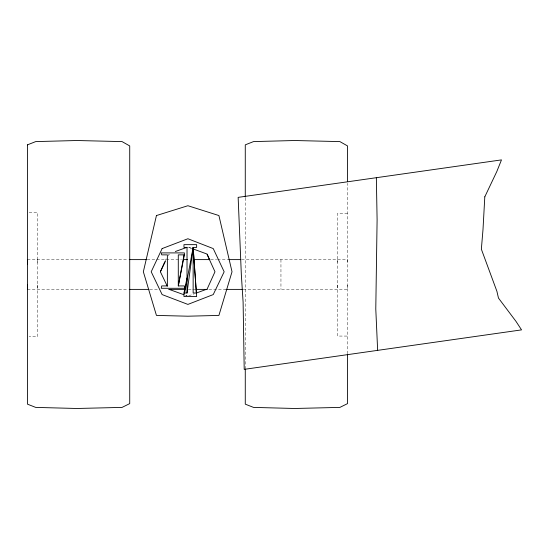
<?xml version="1.0" encoding="UTF-8"?>
<svg xmlns="http://www.w3.org/2000/svg" width="549" height="549" viewBox="0 0 549 549"><rect width="100%" height="100%" fill="white"/><g stroke="black" fill="none" stroke-linecap="round" stroke-linejoin="round"><path stroke-width="0.41" stroke-dasharray="2.75 2.06" d="M245.273 197.942L245.273 367.96M347.544 353.81L347.544 183.284M165.167 261.008L166.189 258.696M167.96 255.978L168.68 254.475L170.217 253.878M188.698 295.856L194.305 293.79M29.118 212.381L37.476 212.381L37.476 336.763L29.118 336.763M347.544 213.335L337.518 213.335L337.518 336.063L347.544 336.063M27.45 259.615L128.349 259.615M147.207 259.615L155.786 259.615M156.643 259.615L181.506 259.615M210.651 259.615L216.656 259.615M217.507 259.615L227.801 259.615M241.512 259.615L347.544 259.615L347.544 263.945M27.45 289.385L128.349 289.385M149.781 289.385L158.352 289.385M188.362 289.385L191.793 289.385M192.651 289.385L195.218 289.385M208.936 289.385L226.085 289.385M243.228 289.385L347.544 289.385L347.544 285.055M185.541 295.3L187.113 295.87L185.5 295.266M191.903 248.477L187.902 247.002L191.745 248.498M337.518 259.615L337.518 263.945M337.518 285.055L337.518 289.385M280.951 259.615L280.951 289.385M37.476 259.615L37.476 263.945M37.476 285.055L37.476 289.385"/><path stroke-width="0.82" d="M167.37 285.926L167.37 254.866L161.687 254.866L161.255 252.904L184.402 252.904L184.402 254.866L178.288 285.926L184.402 285.926L184.402 288.287L161.255 288.287L161.687 285.926L167.301 285.926M187.024 293.008L193.145 247.4L196.638 296.542L183.97 296.542L183.97 293.008L187.024 293.008L187.024 280.162L187.024 247.4L183.97 247.4L183.97 244.648L196.638 244.648L196.638 247.4L193.145 247.4L184.629 293.008M245.273 368.818L245.273 404.153L253.528 407.399L294.641 408.483L339.879 407.399L347.544 403.611L347.544 354.661M245.273 197.098L245.273 144.847L253.528 141.601L294.641 140.517L339.879 141.601L347.544 145.931L347.544 181.609M184.039 254.866L178.288 285.926L178.288 254.866L184.402 254.866M183.97 293.008L187.024 277.801M167.232 286.063L160.377 271.776L164.824 261.777M207.124 289.076L214.982 271.776L207.124 254.475M160.377 271.776L165.427 261.242M196.707 292.905L206.321 289.371M175.316 251.531L187.113 247.29M129.207 259.615L146.357 259.615M183.215 259.615L187.504 259.615M193.502 259.615L209.793 259.615M228.652 259.615L240.654 259.615M129.207 289.385L148.923 289.385M168.646 289.385L184.931 289.385M196.075 289.385L207.22 289.385M226.085 289.385L242.37 289.385M196.638 293.008L193.145 293.008L193.145 247.4L196.384 293.008M169.813 289.639L183.97 294.738M193.509 249.068L207.124 254.084L209.512 259.464M377.643 350.365L375.784 309.018L377.101 219.826L376.353 177.698M27.45 259.615L27.45 263.945M27.45 285.055L27.45 289.385M27.45 144.847L27.45 404.153L35.706 407.399L76.819 408.483L122.056 407.399L129.722 403.611L129.722 145.931L122.056 141.601L76.819 140.517L35.706 141.601L27.45 144.847M484.801 196.83L483.01 229.413L481.356 249.177L496.914 291.327L498.471 298.066L516.019 321.419L521.55 329.88L244.202 369.353L243.104 302.115L241.347 274.871L238.149 197.366L501.484 159.889L496.804 171.549L484.801 196.83M156.444 215.551L143.344 271.776L156.444 315.414L187.902 316.203L218.914 315.414L232.021 271.776L218.914 215.551L187.902 205.724L156.444 215.551M162.127 248.58L151.201 271.776L162.127 294.58L187.902 304.407L213.238 294.58L224.157 271.776L213.238 248.58L187.902 238.746L162.127 248.58"/></g></svg>
